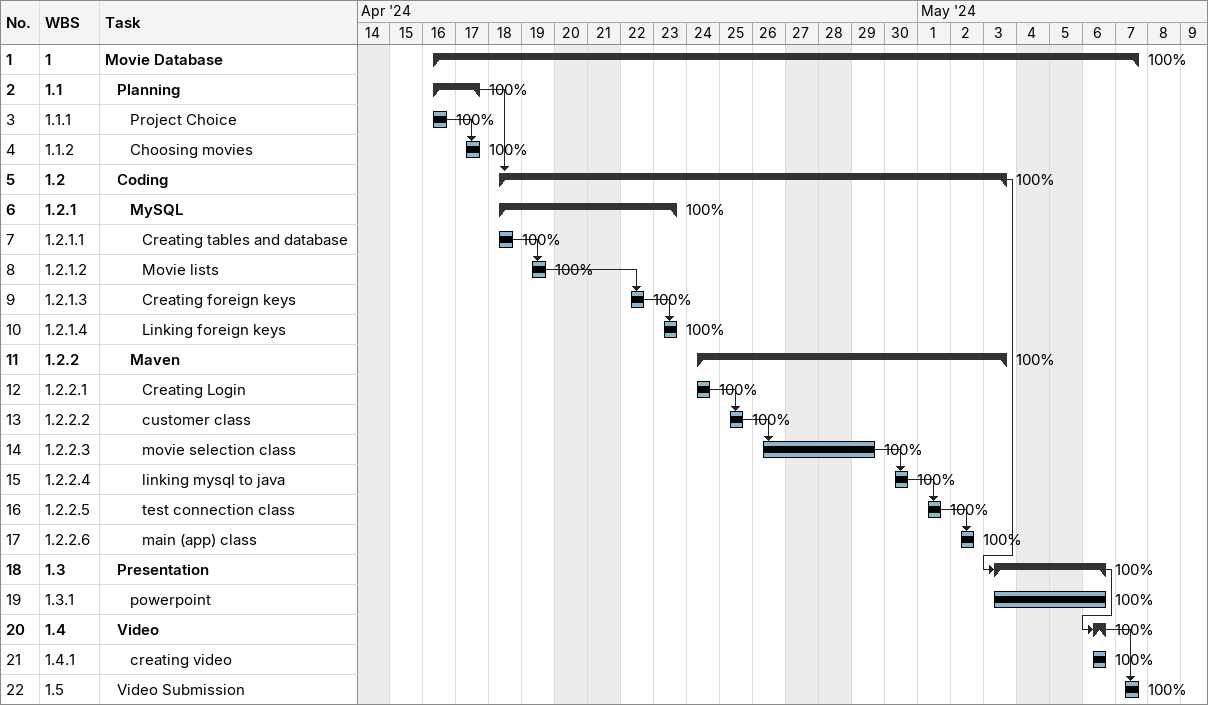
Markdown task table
| ID | WBS | Task | Start | Finish | Predecessors | % complete |
|---|---|---|---|---|---|---|
| 1 | 1 | **Movie Database** | 2024-04-16 | 2024-05-07 |  | 100 |
| 2 | 1.1 | **Planning** | 2024-04-16 | 2024-04-17 |  | 100 |
| 3 | 1.1.1 | Project Choice | 2024-04-16 | 2024-04-16 |  | 100 |
| 4 | 1.1.2 | Choosing movies | 2024-04-17 | 2024-04-17 | 3 | 100 |
| 5 | 1.2 | **Coding** | 2024-04-18 | 2024-05-03 | 2 | 100 |
| 6 | 1.2.1 | **MySQL** | 2024-04-18 | 2024-04-23 |  | 100 |
| 7 | 1.2.1.1 | Creating tables and database | 2024-04-18 | 2024-04-18 |  | 100 |
| 8 | 1.2.1.2 | Movie lists | 2024-04-19 | 2024-04-19 | 7 | 100 |
| 9 | 1.2.1.3 | Creating foreign keys | 2024-04-22 | 2024-04-22 | 8 | 100 |
| 10 | 1.2.1.4 | Linking foreign keys | 2024-04-23 | 2024-04-23 | 9 | 100 |
| 11 | 1.2.2 | **Maven** | 2024-04-24 | 2024-05-03 |  | 100 |
| 12 | 1.2.2.1 | Creating Login | 2024-04-24 | 2024-04-24 |  | 100 |
| 13 | 1.2.2.2 | customer class | 2024-04-25 | 2024-04-25 | 12 | 100 |
| 14 | 1.2.2.3 | movie selection class | 2024-04-26 | 2024-04-29 | 13 | 100 |
| 15 | 1.2.2.4 | linking mysql to java | 2024-04-30 | 2024-04-30 | 14 | 100 |
| 16 | 1.2.2.5 | test connection class | 2024-05-01 | 2024-05-01 | 15 | 100 |
| 17 | 1.2.2.6 | main (app) class | 2024-05-02 | 2024-05-02 | 16 | 100 |
| 18 | 1.3 | **Presentation** | 2024-05-03 | 2024-05-06 | 5 | 100 |
| 19 | 1.3.1 | powerpoint | 2024-05-03 | 2024-05-06 |  | 100 |
| 20 | 1.4 | **Video** | 2024-05-06 | 2024-05-06 | 18 | 100 |
| 21 | 1.4.1 | creating video | 2024-05-06 | 2024-05-06 |  | 100 |
| 22 | 1.5 | Video Submission | 2024-05-07 | 2024-05-07 | 20 | 100 |
